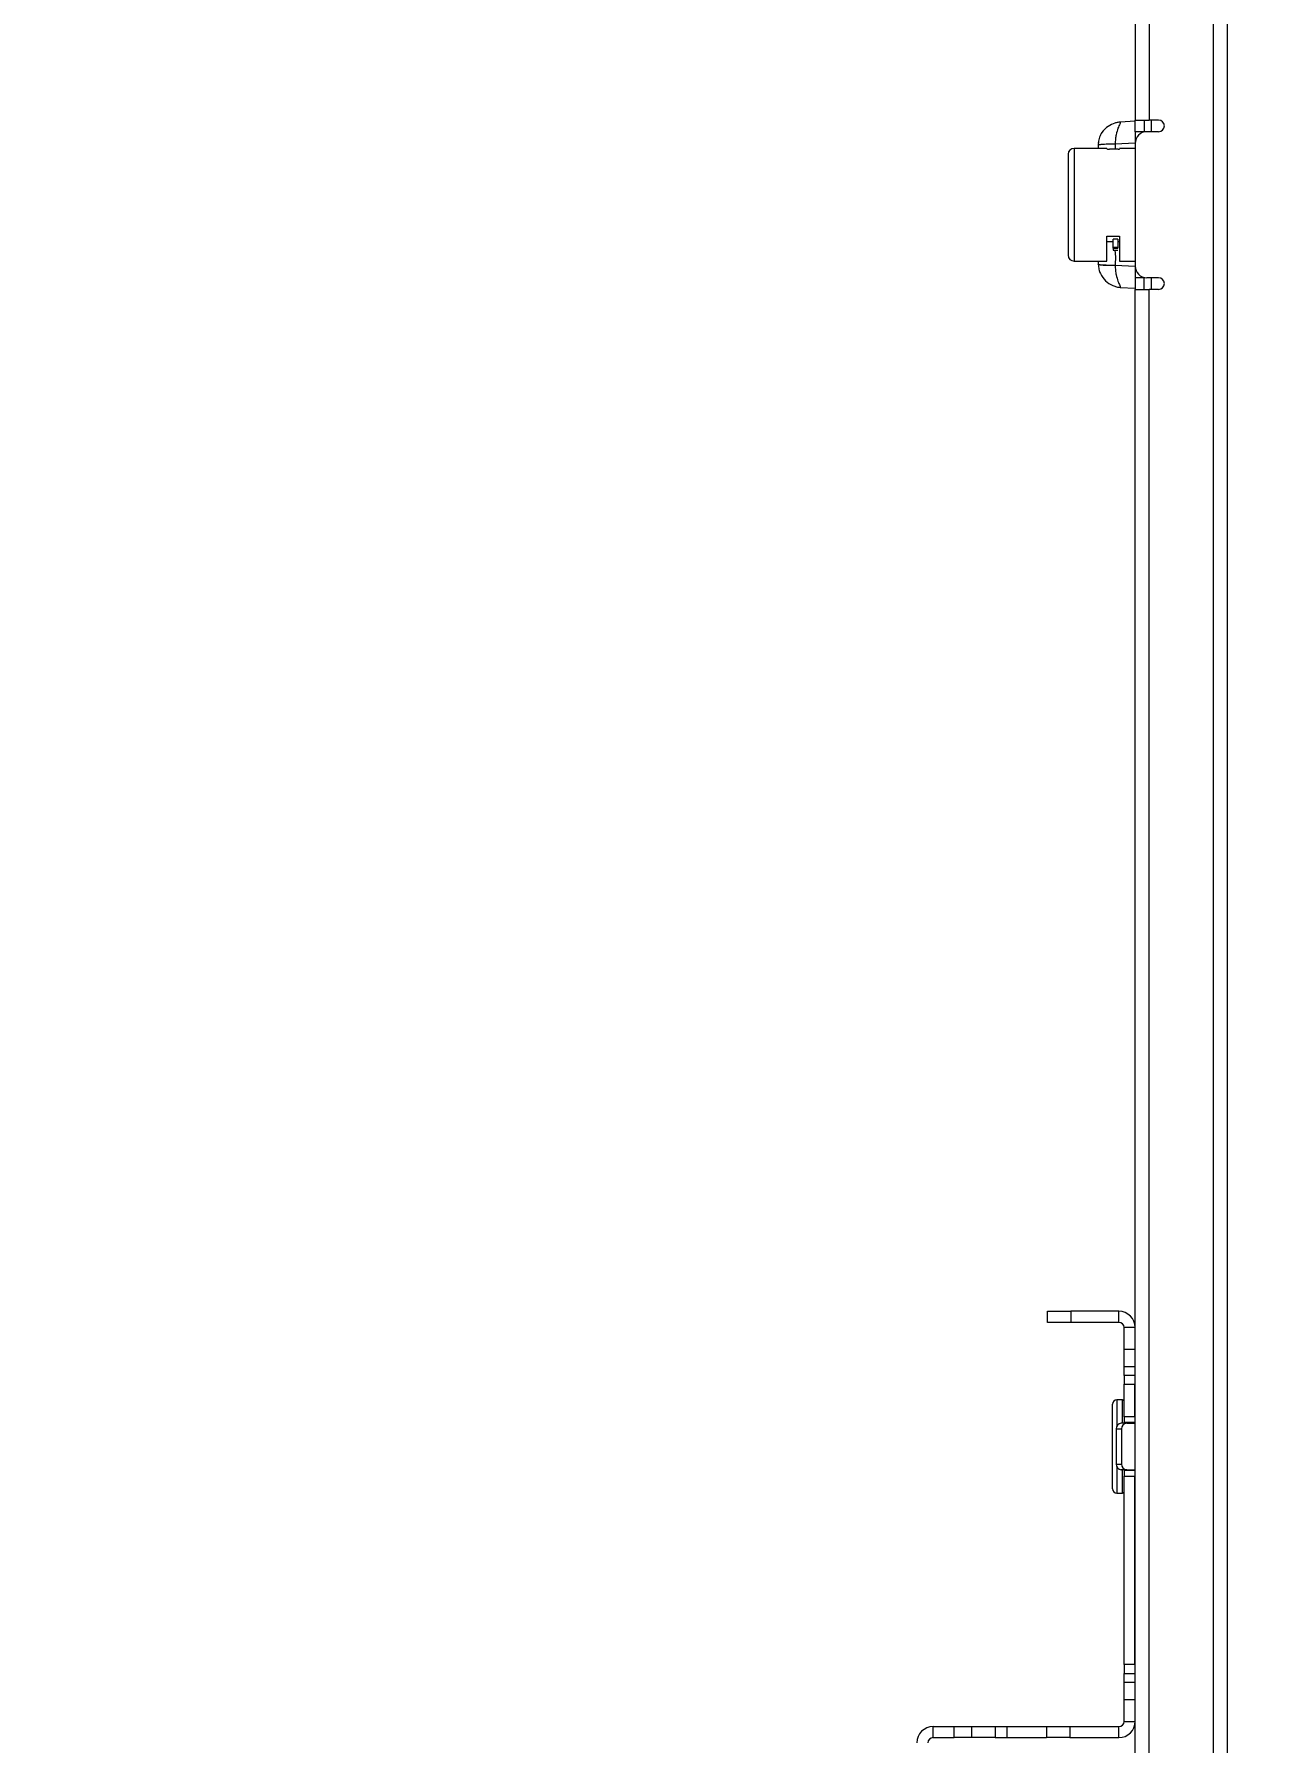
# Model space of a CAD drawing. Header units: inches. Extents: x 40138 to 76695, y -14500 to -5279.
# Drawn here: x 70845.2 to 71057.5, y -10538.8 to -10246.2 of the extents above; entities that cross this region are included whole.
import ezdxf

# ---------------------------------------------------------------- set-up
doc = ezdxf.new("R2010")
doc.units = ezdxf.units.IN
doc.header["$LTSCALE"] = 2
doc.header["$MEASUREMENT"] = 0
doc.header["$PDMODE"] = 35
doc.header["$PDSIZE"] = -1
for name, color, linetype, lineweight in [('G-ANNO-NOTES', 7, 'Continuous', 13), ('M-ANNO-DIMS', 7, 'Continuous', 13), ('M-OBJECT-DETAILS', 7, 'Continuous', 9)]:
    doc.layers.add(name, color=color, linetype=linetype, lineweight=lineweight)
doc.styles.get("Standard").update_dxf_attribs({"font": 'romans.shx', "width": 0.8})
doc.dimstyles.new('Details World Wide', dxfattribs={"dimscale": 4, "dimtxt": 4.5, "dimasz": 3.5, "dimexe": 0.75, "dimexo": 0.75, "dimgap": 0.75, "dimtad": 0, "dimtih": 1, "dimtoh": 1, "dimdec": 0, "dimzin": 4, "dimdsep": 46, "dimtxsty": 'Standard', "dimcen": 0, "dimclrd": 256, "dimclre": 256, "dimclrt": 256, "dimadec": 0, "dimazin": 1, "dimtfac": 1, "dimtdec": 0, "dimtmove": 0, "dimatfit": 3, "dimfxl": 1, "dimtolj": 1, "dimtzin": 0, "dimlwd": -1, "dimlwe": -1, "dimarcsym": 0})

# ---------------------------------------------------------------- blocks, each defined once
blk = doc.blocks.new('*D15')
at = {"layer": 'Defpoints', "color": 0, "transparency": 16777216}
for p in [(70904.22, -9910.14), (70904.22, -10639.88), (71184.55, -10639.88)]:
    blk.add_point(p, dxfattribs=at)
at = {"layer": 'G-ANNO-NOTES', "transparency": 16777216}
for p, q in [((70907.22, -9910.14), (71187.55, -9910.14)), ((71184.55, -9924.14), (71184.55, -10356.63)), ((71184.55, -10625.88), (71184.55, -10420.06)), ((70907.22, -10639.88), (71187.55, -10639.88))]:
    blk.add_line(p, q, dxfattribs=at)
for points in [[(71182.21, -9924.14), (71186.88, -9924.14), (71184.55, -9910.14)], [(71182.21, -10625.88), (71186.88, -10625.88), (71184.55, -10639.88)]]:
    blk.add_solid(points, dxfattribs=at)
at = {"layer": 'G-ANNO-NOTES', "transparency": 16777216, "insert": (71184.55, -10388.34), "char_height": 18, "attachment_point": 5}
blk.add_mtext('\\A1;730\\P [28.73]', dxfattribs=at)
blk = doc.blocks.new('*D68')
at = {"layer": 'Defpoints', "color": 0, "transparency": 16777216}
for p in [(70845.16, -9721.8), (71341.85, -9721.8), (70845.22, -10827.97)]:
    blk.add_point(p, dxfattribs=at)
at = {"layer": 'M-ANNO-DIMS', "transparency": 16777216}
for p, q in [((70848.16, -9721.8), (71344.85, -9721.8)), ((71341.85, -9735.8), (71341.85, -10095.97)), ((71341.85, -10813.97), (71341.85, -10159.4)), ((70848.22, -10827.97), (71344.85, -10827.97))]:
    blk.add_line(p, q, dxfattribs=at)
for points in [[(71339.51, -9735.8), (71344.18, -9735.8), (71341.85, -9721.8)], [(71339.51, -10813.97), (71344.18, -10813.97), (71341.85, -10827.97)]]:
    blk.add_solid(points, dxfattribs=at)
at = {"layer": 'M-ANNO-DIMS', "transparency": 16777216, "insert": (71341.85, -10127.69), "char_height": 18, "attachment_point": 5}
blk.add_mtext('\\A1;1106\\P [43.55]', dxfattribs=at)
blk = doc.blocks.new('*D69')
at = {"layer": 'Defpoints', "color": 0, "transparency": 16777216}
for p in [(70845.22, -9887.14), (71261.34, -9887.14), (70845.22, -10662.34)]:
    blk.add_point(p, dxfattribs=at)
at = {"layer": 'G-ANNO-NOTES', "transparency": 16777216}
for p, q in [((70848.22, -9887.14), (71264.34, -9887.14)), ((71261.34, -9901.14), (71261.34, -10237.75)), ((71261.34, -10648.34), (71261.34, -10301.18)), ((70848.22, -10662.34), (71264.34, -10662.34))]:
    blk.add_line(p, q, dxfattribs=at)
for points in [[(71259.01, -9901.14), (71263.68, -9901.14), (71261.34, -9887.14)], [(71259.01, -10648.34), (71263.68, -10648.34), (71261.34, -10662.34)]]:
    blk.add_solid(points, dxfattribs=at)
at = {"layer": 'G-ANNO-NOTES', "transparency": 16777216, "insert": (71261.34, -10269.46), "char_height": 18, "attachment_point": 5}
blk.add_mtext('\\A1;775\\P [30.52]', dxfattribs=at)

msp = doc.modelspace()

# ---------------------------------------------------------------- linework, layer by layer
at = {"layer": 'M-OBJECT-DETAILS', "linetype": 'Continuous', "lineweight": 5}
for p, q in [((71047.112, -9791.7), (71047.112, -10759.2)), ((71049.52, -9791.7), (71049.52, -10759.2)), ((71033.751, -9831.252), (71033.751, -10260.95)), ((71036.159, -9831.252), (71036.159, -10260.95)), ((71033.751, -10261.159), (71031.187, -10261.289)), ((71031.187, -10261.289), (71031.192, -10261.289)), ((71033.751, -10260.95), (71036.159, -10260.95)), ((71033.751, -10262.95), (71033.751, -10260.95)), ((71035.27, -10262.95), (71033.751, -10262.95)), ((71033.751, -10262.95), (71033.751, -10264.95)), ((71035.27, -10260.95), (71035.27, -10262.95)), ((71035.27, -10263.009), (71035.27, -10262.95)), ((71037.751, -10262.95), (71035.751, -10262.95)), ((71037.751, -10260.95), (71036.159, -10260.95)), ((71036.463, -10260.95), (71036.463, -10262.95)), ((71028.877, -10265.8), (71023.277, -10265.8)), ((71023.277, -10265.8), (71023.277, -10285.1)), ((71027.469, -10264.628), (71027.396, -10265.273)), ((71027.396, -10265.273), (71027.396, -10265.8)), ((71030.827, -10265.934), (71029.377, -10265.934)), ((71030.335, -10265.074), (71030.32, -10265.934)), ((71033.751, -10264.894), (71030.335, -10265.074)), ((71033.751, -10265.8), (71031.077, -10265.8)), ((71033.751, -10264.95), (71033.751, -10285.95)), ((71028.877, -10280.847), (71031.077, -10280.847)), ((71028.877, -10281.725), (71029.957, -10281.725)), ((71029.957, -10282.799), (71029.957, -10281.329)), ((71030.757, -10281.329), (71029.957, -10281.329)), ((71029.957, -10282.894), (71029.957, -10282.799)), ((71030.757, -10282.799), (71029.957, -10282.799)), ((71029.957, -10282.894), (71030.757, -10282.894)), ((71029.957, -10282.894), (71029.957, -10283.25)), ((71029.957, -10283.25), (71030.757, -10283.25)), ((71030.757, -10281.329), (71030.757, -10282.799)), ((71030.757, -10281.725), (71031.077, -10281.725)), ((71030.757, -10282.799), (71030.757, -10282.894)), ((71023.277, -10285.1), (71028.877, -10285.1)), ((71027.396, -10285.1), (71027.396, -10285.627)), ((71030.335, -10285.827), (71030.334, -10285.814)), ((71033.751, -10286.007), (71030.335, -10285.827)), ((71031.077, -10285.1), (71033.751, -10285.1)), ((71033.751, -10285.95), (71033.751, -10287.95)), ((71031.187, -10289.611), (71033.751, -10289.741)), ((71031.192, -10289.611), (71031.187, -10289.611)), ((71035.27, -10287.95), (71033.751, -10287.95)), ((71033.751, -10287.95), (71033.751, -10289.95)), ((71033.751, -10289.95), (71036.159, -10289.95)), ((71033.751, -10719.648), (71033.751, -10289.95)), ((71035.27, -10287.95), (71035.27, -10287.891)), ((71035.27, -10289.95), (71035.27, -10287.95)), ((71037.751, -10287.95), (71035.751, -10287.95)), ((71036.159, -10719.648), (71036.159, -10289.95)), ((71037.751, -10289.95), (71036.159, -10289.95)), ((71036.463, -10287.95), (71036.463, -10289.95)), ((71018.751, -10466.831), (71018.751, -10464.934)), ((71018.751, -10464.934), (71022.751, -10464.934)), ((71022.751, -10464.934), (71022.751, -10466.831)), ((71030.965, -10464.934), (71022.751, -10464.934)), ((71030.965, -10466.831), (71030.965, -10464.934)), ((71022.751, -10466.831), (71018.751, -10466.831)), ((71030.965, -10466.831), (71022.751, -10466.831)), ((71033.751, -10467.72), (71031.854, -10467.72)), ((71031.854, -10471.434), (71031.854, -10467.72)), ((71031.854, -10471.434), (71033.751, -10471.434)), ((71031.854, -10474.434), (71031.854, -10471.434)), ((71033.751, -10474.434), (71031.854, -10474.434)), ((71031.854, -10475.934), (71031.854, -10474.434)), ((71033.751, -10475.934), (71031.854, -10475.934)), ((71031.854, -10475.934), (71031.854, -10477.434)), ((71031.554, -10480.084), (71030.604, -10480.084)), ((71030.604, -10480.084), (71030.604, -10484.581)), ((71031.554, -10484.084), (71031.554, -10480.084)), ((71031.854, -10477.434), (71033.688, -10477.434)), ((71031.854, -10482.984), (71031.854, -10477.434)), ((71033.688, -10477.434), (71033.751, -10477.434)), ((71033.688, -10482.984), (71033.688, -10477.434)), ((71029.854, -10495.334), (71029.854, -10480.834)), ((71033.688, -10482.984), (71031.854, -10482.984)), ((71031.854, -10482.984), (71031.854, -10483.984)), ((71033.751, -10482.984), (71033.688, -10482.984)), ((71030.487, -10485.084), (71031.435, -10485.084)), ((71030.487, -10485.084), (71030.487, -10491.084)), ((71032.301, -10484.084), (71031.353, -10484.084)), ((71031.435, -10485.084), (71031.435, -10491.084)), ((71033.751, -10483.984), (71031.854, -10483.984)), ((71032.301, -10484.084), (71033.751, -10484.084)), ((71030.487, -10491.084), (71031.435, -10491.084)), ((71030.604, -10491.587), (71030.604, -10496.084)), ((71032.301, -10492.084), (71031.353, -10492.084)), ((71031.554, -10496.084), (71031.554, -10492.084)), ((71033.751, -10492.184), (71031.854, -10492.184)), ((71031.854, -10492.184), (71031.854, -10493.184)), ((71031.854, -10493.184), (71033.688, -10493.184)), ((71031.854, -10525.434), (71031.854, -10493.184)), ((71032.301, -10492.084), (71033.751, -10492.084)), ((71033.688, -10525.434), (71033.688, -10493.184)), ((71033.751, -10493.184), (71033.688, -10493.184)), ((71030.604, -10496.084), (71031.554, -10496.084)), ((71033.688, -10525.434), (71031.854, -10525.434)), ((71031.854, -10525.434), (71031.854, -10526.934)), ((71031.854, -10526.934), (71033.751, -10526.934)), ((71031.854, -10528.434), (71031.854, -10526.934)), ((71033.751, -10525.434), (71033.688, -10525.434)), ((71031.854, -10528.434), (71033.751, -10528.434)), ((71031.854, -10531.434), (71031.854, -10528.434)), ((71033.751, -10531.434), (71031.854, -10531.434)), ((71031.854, -10535.148), (71031.854, -10531.434)), ((71031.854, -10535.148), (71033.751, -10535.148)), ((70999.14, -10537.934), (70999.14, -10536.037)), ((70999.14, -10536.037), (71002.751, -10536.037)), ((70999.14, -10537.934), (71002.751, -10537.934)), ((71002.751, -10537.934), (71002.751, -10536.037)), ((71002.751, -10536.037), (71005.751, -10536.037)), ((71005.751, -10537.934), (71002.751, -10537.934)), ((71005.751, -10537.934), (71005.751, -10536.037)), ((71005.751, -10536.037), (71009.751, -10536.037)), ((71009.751, -10537.934), (71005.751, -10537.934)), ((71009.751, -10536.037), (71009.751, -10537.934)), ((71009.751, -10536.037), (71011.751, -10536.037)), ((71009.751, -10537.934), (71011.751, -10537.934)), ((71011.751, -10536.037), (71011.751, -10537.934)), ((71011.751, -10536.037), (71018.568, -10536.037)), ((71011.751, -10537.934), (71018.568, -10537.934)), ((71018.568, -10536.037), (71018.568, -10537.934)), ((71018.568, -10536.037), (71022.568, -10536.037)), ((71022.568, -10537.934), (71018.568, -10537.934)), ((71022.568, -10536.037), (71022.568, -10537.934)), ((71022.568, -10536.037), (71030.965, -10536.037)), ((71022.568, -10537.934), (71030.965, -10537.934)), ((71030.965, -10537.934), (71030.965, -10536.037))]:
    msp.add_line(p, q, dxfattribs=at)
for centre, radius, start, end in [((71031.293, -10263.492), 2.206, 92.62908, 94.07617), ((71035.751, -10264.95), 2, 90, 180), ((71037.751, -10261.95), 1, 0, 90), ((71037.751, -10261.95), 1, 270, 0), ((71023.277, -10266.8), 1, 90, 180), ((71023.277, -10284.1), 1, 180, 270), ((71035.751, -10285.95), 2, 180, 270), ((71037.751, -10288.95), 1, 0, 90), ((71037.751, -10288.95), 1, 270, 0), ((71030.965, -10467.72), 2.786, 0, 90), ((71030.965, -10467.72), 0.889, 0, 90), ((71030.604, -10480.834), 0.75, 90, 180), ((71031.554, -10480.384), 0.3, 0, 90), ((71031.425, -10485.021), 0.94, 94.40175, 183.81156), ((71032.374, -10485.021), 0.94, 94.40175, 183.81156), ((71031.425, -10491.146), 0.94, 176.1897, 265.597), ((71032.374, -10491.146), 0.94, 176.1897, 265.597), ((71030.604, -10495.334), 0.75, 180, 270), ((71031.554, -10495.784), 0.3, 270, 0), ((71030.965, -10535.148), 0.889, 270, 0), ((71030.965, -10535.148), 2.786, 270, 0), ((70999.14, -10538.823), 2.786, 90, 180), ((70999.14, -10538.823), 0.889, 90, 180)]:
    msp.add_arc(centre, radius, start, end, dxfattribs=at)
for points, knots in [([(71031.167, -10261.29), (71031.039, -10261.304), (71030.775, -10261.333), (71030.045, -10261.521), (71029.033, -10261.988), (71028.142, -10262.869), (71027.605, -10263.867), (71027.487, -10264.478), (71027.425, -10264.798)], [0, 0, 0, 0, 0.0945219, 0.1963958, 0.4235321, 0.685365, 0.8348158, 1, 1, 1, 1]), ([(71031.192, -10261.289), (71031.206, -10261.31), (71031.23, -10261.35), (71031.088, -10261.688), (71030.802, -10262.318), (71030.521, -10263.249), (71030.365, -10264.207), (71030.345, -10264.775), (71030.335, -10265.074)], [0, 0, 0, 0, 0.1469428, 0.2708224, 0.4946146, 0.7261807, 0.8564631, 1, 1, 1, 1]), ([(71031.19, -10261.289), (71031.189, -10261.289), (71031.186, -10261.289), (71031.179, -10261.289), (71031.174, -10261.29), (71031.169, -10261.29)], [0, 0, 0, 0, 0.18340759, 0.40235866, 1, 1, 1, 1]), ([(71030.335, -10265.074), (71030.169, -10265.073), (71029.825, -10265.071), (71029.291, -10265.078), (71028.761, -10265.094), (71028.276, -10265.12), (71027.878, -10265.154), (71027.595, -10265.192), (71027.426, -10265.233), (71027.406, -10265.26), (71027.396, -10265.273)], [0, 0, 0, 0, 0.1145255, 0.2375878, 0.3670817, 0.5000384, 0.6329961, 0.762459, 0.885504, 1, 1, 1, 1]), ([(71028.877, -10265.863), (71028.885, -10265.87), (71028.9, -10265.885), (71029.014, -10265.911), (71029.15, -10265.927), (71029.276, -10265.933), (71029.343, -10265.933), (71029.377, -10265.934)], [0, 0, 0, 0, 0.2499407, 0.4999852, 0.7432374, 0.870027, 1, 1, 1, 1]), ([(71030.827, -10265.934), (71030.859, -10265.933), (71030.907, -10265.932), (71030.965, -10265.927), (71031.01, -10265.921), (71031.045, -10265.913), (71031.072, -10265.904), (71031.075, -10265.898), (71031.077, -10265.895)], [0, 0, 0, 0, 0.2390095, 0.36638753, 0.49886763, 0.67377642, 0.81802179, 1, 1, 1, 1]), ([(71022.277, -10266.862), (71022.277, -10266.899), (71022.277, -10266.979), (71022.277, -10268.181), (71022.277, -10270.12), (71022.277, -10272.641), (71022.277, -10275.45), (71022.277, -10278.259), (71022.277, -10280.78), (71022.277, -10282.719), (71022.277, -10283.921), (71022.277, -10284.001), (71022.277, -10284.038)], [0, 0, 0, 0, 0.0864399, 0.1898296, 0.2932203, 0.39661, 0.5, 0.60339, 0.7067797, 0.8101704, 0.9135601, 1, 1, 1, 1]), ([(71028.877, -10285.1), (71028.877, -10285.045), (71028.877, -10284.934), (71028.877, -10284.045), (71028.877, -10282.71), (71028.877, -10281.468), (71028.877, -10280.847)], [0, 0, 0, 0, 0.2500018, 0.5000011, 0.7500002, 1, 1, 1, 1]), ([(71031.077, -10280.847), (71031.077, -10281.468), (71031.077, -10282.71), (71031.077, -10284.045), (71031.077, -10284.934), (71031.077, -10285.045), (71031.077, -10285.1)], [0, 0, 0, 0, 0.2499976, 0.4999992, 0.7499983, 1, 1, 1, 1]), ([(71030.282, -10283.25), (71030.286, -10283.281), (71030.391, -10284.13), (71030.362, -10284.988), (71030.334, -10285.814)], [0, 0, 0, 0, 0.0367429, 1, 1, 1, 1]), ([(71027.447, -10285.697), (71027.447, -10285.697), (71027.372, -10285.691), (71027.384, -10285.675), (71027.396, -10285.659)], [0, 0, 0, 0, 0.0001336, 1, 1, 1, 1]), ([(71027.396, -10285.627), (71027.406, -10285.64), (71027.426, -10285.666), (71027.595, -10285.705), (71027.878, -10285.742), (71028.276, -10285.774), (71028.76, -10285.798), (71029.29, -10285.813), (71029.824, -10285.819), (71030.168, -10285.816), (71030.334, -10285.814)], [0, 0, 0, 0, 0.1145156, 0.2375662, 0.3670438, 0.4999993, 0.6329548, 0.7624376, 0.8854858, 1, 1, 1, 1]), ([(71027.396, -10285.659), (71027.396, -10285.654), (71027.396, -10285.643), (71027.396, -10285.632), (71027.396, -10285.627)], [0, 0, 0, 0, 0.5000035, 1, 1, 1, 1]), ([(71027.447, -10285.697), (71027.467, -10285.964), (71027.508, -10286.497), (71027.856, -10287.488), (71028.628, -10288.545), (71029.689, -10289.21), (71030.596, -10289.531), (71030.973, -10289.583), (71031.167, -10289.61)], [0, 0, 0, 0, 0.124687, 0.2494104, 0.4932484, 0.7386888, 0.8657635, 1, 1, 1, 1]), ([(71030.335, -10285.827), (71030.169, -10285.829), (71029.825, -10285.835), (71029.291, -10285.833), (71028.761, -10285.823), (71028.276, -10285.802), (71027.88, -10285.772), (71027.589, -10285.737), (71027.493, -10285.71), (71027.447, -10285.697)], [0, 0, 0, 0, 0.1293286, 0.2683018, 0.4145251, 0.5646753, 0.7148234, 0.861043, 1, 1, 1, 1]), ([(71030.335, -10285.827), (71030.344, -10286.124), (71030.363, -10286.693), (71030.522, -10287.651), (71030.802, -10288.582), (71031.087, -10289.212), (71031.23, -10289.55), (71031.206, -10289.59), (71031.192, -10289.611)], [0, 0, 0, 0, 0.1433709, 0.2737769, 0.5053835, 0.7291829, 0.8530655, 1, 1, 1, 1]), ([(71031.192, -10289.611), (71031.182, -10289.611), (71031.163, -10289.61), (71031.145, -10289.609), (71031.136, -10289.608)], [0, 0, 0, 0, 0.5596588, 1, 1, 1, 1]), ([(71031.169, -10289.61), (71031.174, -10289.61), (71031.179, -10289.611), (71031.187, -10289.611), (71031.189, -10289.611), (71031.19, -10289.611)], [0, 0, 0, 0, 0.59422944, 0.81192688, 1, 1, 1, 1])]:
    msp.add_open_spline(points, degree=3, knots=knots, dxfattribs=at)

# ---------------------------------------------------------------- dimensions: what is measured, and where the dimension line sits
at = {"layer": 'G-ANNO-NOTES', "color": 5}
for base, p1, p2, picture, middle in [((71261.344, -9887.135), (70845.22, -10662.343), (70845.22, -9887.135), '*D69', (71261.344, -10269.465)), ((71184.548, -10639.877), (70904.22, -9910.135), (70904.22, -10639.877), '*D15', (71184.548, -10388.344))]:
    dim = msp.add_linear_dim(base=base, p1=p1, p2=p2, angle=90, dimstyle='Details World Wide', override={"dimpost": '\\X'}, dxfattribs=at)
    dim.commit()
    dim.dimension.update_dxf_attribs({"geometry": picture, "text_midpoint": middle, "dimtype": 160})
at = {"layer": 'M-ANNO-DIMS'}
dim = msp.add_linear_dim(base=(71341.845, -9721.796), p1=(70845.22, -10827.966), p2=(70845.16, -9721.796), angle=90, dimstyle='Details World Wide', override={"dimpost": '\\X'}, dxfattribs=at)
dim.commit()
dim.dimension.update_dxf_attribs({"geometry": '*D68', "text_midpoint": (71341.845, -10127.688), "dimtype": 160})

doc.saveas('drawing.dxf')
